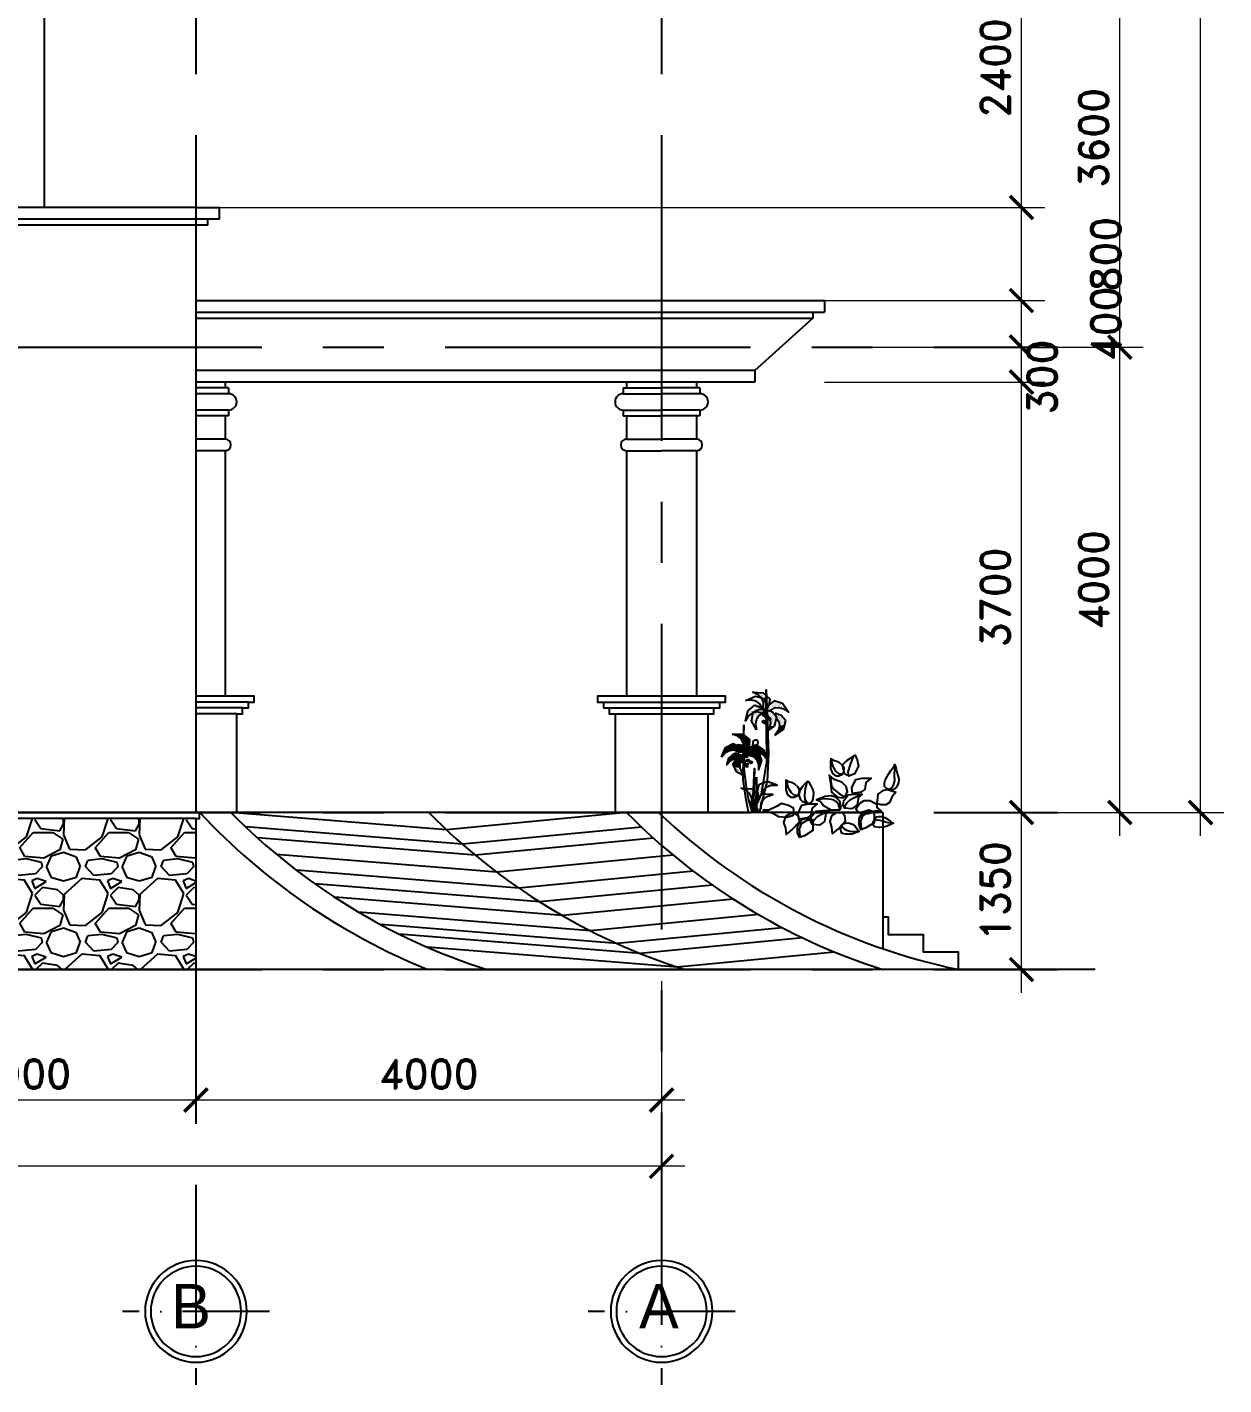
# Model space of a CAD drawing. Header units: inches. Extents: x 452443 to 881249, y 975131 to 1198310.
# Drawn here: x 589427 to 599708, y 993508 to 1005179 of the extents above; entities that cross this region are included whole.
import ezdxf
from ezdxf.enums import TextEntityAlignment as Align

# ---------------------------------------------------------------- set-up
doc = ezdxf.new("R2010")
doc.units = ezdxf.units.IN
doc.header["$LTSCALE"] = 3.5
doc.header["$MEASUREMENT"] = 0
doc.linetypes.add('ACAD_ISO10W100', pattern=[18, 12, -3, 0, -3])
doc.linetypes.add('CENTER', pattern=[2, 1.25, -0.25, 0.25, -0.25])
for name, color, linetype in [('cot', 1, 'Continuous'), ('DOOR-84', 84, 'Continuous'), ('hatch', 4, 'Continuous'), ('hatch vl', 4, 'Continuous'), ('Netthay_126', 126, 'Continuous'), ('NOI THAT', 42, 'Continuous'), ('text', 3, 'Continuous'), ('thuocdo', 3, 'Continuous'), ('TREE1', 84, 'Continuous'), ('Truc', 252, 'Continuous'), ('VISIONABLE-LINE126', 126, 'Continuous')]:
    doc.layers.add(name, color=color, linetype=linetype)
doc.styles.add('romand', font='romand.shx')
doc.styles.add('STYLE5', font='VAVON_.TTF')
doc.dimstyles.new('TL100', dxfattribs={"dimscale": 100, "dimtxt": 2.5, "dimasz": 2, "dimexe": 2, "dimexo": 1, "dimgap": 1, "dimtad": 1, "dimdec": 0, "dimzin": 0, "dimdsep": 46, "dimtxsty": 'romand', "dimblk": 'ARCHTICK', "dimcen": 2, "dimdle": 2, "dimclrd": 256, "dimclre": 256, "dimclrt": 7, "dimadec": 0, "dimazin": 0, "dimtfac": 0.004, "dimtdec": 0, "dimtmove": 2, "dimatfit": 3, "dimfxl": 1, "dimtolj": 1, "dimtzin": 0, "dimlwd": 20, "dimlwe": 20, "dimarcsym": 1})

# ---------------------------------------------------------------- blocks, each defined once
blk = doc.blocks.new('truc tron')
at = {"layer": 'DOOR-84', "linetype": 'ACAD_ISO10W100', "ltscale": 20}
for p, q in [((0, -710), (0, 710)), ((710, 0), (-710, 0))]:
    blk.add_line(p, q, dxfattribs=at)
at = {"layer": 'DOOR-84', "linetype": 'Continuous'}
blk.add_circle((0, 0), 492, dxfattribs=at)
at = {"layer": 'NOI THAT', "linetype": 'Continuous'}
blk.add_circle((0, 0), 437, dxfattribs=at)
blk = doc.blocks.new('hoa3')
for points in [[(40.3, 328.1), (45.7, 339), (47.9, 359.6), (38.1, 375.9), (21.9, 390), (5.6, 397.6), (-12.9, 404.1), (-29.2, 412.8), (-30.3, 395.4), (-30.3, 358.5), (-19.4, 329.2), (1.2, 316.2), (17.5, 316.2), (39.2, 324.9), (18.6, 327), (0.1, 342.2), (-15.1, 368.3), (-22.7, 395.4), (-27, 411.7)], [(67.4, 316.9), (49.2, 327.8), (38.3, 378.8), (63.8, 404.3), (111.1, 433.4), (122.1, 407.9), (129.4, 371.5), (107.5, 327.8), (74.7, 313.2), (71.1, 338.7), (85.6, 386), (103.8, 429.8)], [(-38.3, 320.5), (-30.3, 299.9), (-24.8, 258.7), (-7.5, 235.9), (20.8, 212), (49, 195.8)], [(303, 237), (290, 243.5), (279.1, 255.4), (279.1, 275), (282.4, 291.2), (301.9, 324.9), (314.9, 346.6), (333.4, 368.3), (337.7, 381.3), (345.3, 354.2), (354, 322.7), (361.6, 298.8), (358.4, 272.8), (345.3, 248.9), (331.2, 238.1), (303, 235.9), (317.1, 244.6), (331.2, 262), (337.7, 288), (336.6, 321.6), (337.7, 354.2), (337.7, 381.3)], [(-215.9, 205.5), (-210.4, 216.4), (-208.3, 237), (-218, 253.3), (-234.3, 267.4), (-250.6, 275), (-269.1, 281.5), (-285.3, 290.2), (-286.4, 272.8), (-286.4, 235.9), (-275.6, 206.6), (-255, 193.6), (-238.7, 193.6), (-217, 202.3), (-237.6, 204.4), (-256, 219.6), (-271.2, 245.7), (-278.8, 272.8), (-283.2, 289.1)], [(-160.5, 157.8), (-143.1, 163.2), (-131.2, 176.2), (-126.9, 195.8), (-125.8, 219.6), (-131.2, 239.2), (-138.8, 254.4), (-152.9, 279.3), (-159.4, 284.7), (-175.7, 271.7), (-192, 252.2), (-206.1, 231.6), (-211.5, 204.4), (-203.9, 182.8), (-192, 170.8), (-162.7, 157.8), (-175.7, 177.3), (-176.8, 203.4), (-173.5, 243.5), (-161.6, 285.8)], [(23.7, 120.2), (21.9, 135), (16.4, 151.3), (4.5, 166.5), (-16.1, 177.3), (-24.8, 179.5), (-56.3, 183.8), (-84.5, 181.7), (-111.1, 178.5)], [(52.8, 131.1), (56.6, 150.2), (65.3, 162.1), (83.7, 179.5), (107.6, 192.5), (133.7, 203.4), (151.2, 211.2)], [(-132.8, 36.7), (-129, 55.8), (-120.3, 67.7), (-101.9, 85.1), (-78, 98.1), (-52, 109), (-34.4, 116.8)], [(215.1, 111.1), (189.6, 118.4), (153.1, 107.5), (131.3, 71.1), (131.3, 34.6), (142.2, 9.1), (175, 20.1), (222.3, 49.2), (222.3, 74.7), (222.3, 107.5), (189.6, 107.5), (153.1, 85.6), (142.2, 56.5), (145.8, 16.4)], [(218.3, 62.3), (224.8, 72.1), (233.5, 80.8), (245.5, 81.8), (260.7, 82.9), (281.3, 77.5), (299.7, 65.6), (316, 52.6), (331.2, 45), (307.3, 33), (282.4, 23.3), (249.8, 20), (222.7, 24.3), (214, 34.1), (214, 54.7), (222.7, 61.2), (240, 63.4), (253.1, 62.3), (267.2, 58), (291.1, 50.4), (312.8, 47.1), (331.2, 45)], [(-136.6, 65.6), (-162.1, 72.8), (-198.6, 61.9), (-220.4, 25.5), (-220.4, -10.9), (-209.5, -36.4), (-176.7, -25.5), (-129.4, 3.6), (-129.4, 29.1), (-129.4, 61.9), (-162.1, 61.9), (-198.6, 40.1), (-209.5, 10.9), (-205.9, -29.1)], [(39.2, 35.2), (47.9, 41.7), (62, 47.1), (78.3, 45), (95.7, 39.5), (111.9, 26.5), (118.5, 15.7), (127.1, 2.6), (134.7, -2.8), (118.5, -8.2), (91.3, -18), (57.7, -19.1), (37, -14.7), (31.6, -4.9), (29.4, 9.2), (30.5, 22.2), (34.9, 35.2), (37, 24.3), (46.8, 14.6), (60.9, 4.8), (82.6, -0.6), (107.6, -3.9), (132.6, -3.9)]]:
    blk.add_lwpolyline(points)
for points in [[(56.5, 200.3), (67.4, 225.8), (60.1, 254.9), (34.6, 280.4), (-9.1, 295), (-38.3, 320.5), (-31, 273.1), (-23.7, 222.2), (9.1, 193), (41.9, 189.4)], [(96.6, 214.9), (92.9, 247.7), (114.8, 295), (151.2, 302.3), (202.2, 302.3), (173.1, 276.8), (165.8, 236.7), (143.9, 222.2)], [(238.7, 171.2), (242.3, 211.2), (275.1, 233.1), (297, 236.7), (344.3, 222.2), (322.5, 196.7), (307.9, 163.9), (286, 149.3), (260.5, 149.3), (235, 156.6)], [(-237.5, 105.3), (-241.2, 130.8), (-270.3, 145.4), (-310.4, 156.3), (-335.9, 141.7), (-383.3, 119.9), (-416.1, 119.9), (-361.4, 101.7), (-328.6, 83.5), (-281.2, 79.8), (-241.2, 90.7)], [(-211.7, 68.4), (-215.4, 101.2), (-193.5, 148.5), (-157.1, 155.8), (-106.1, 155.8), (-135.2, 130.3), (-142.5, 90.3), (-164.4, 75.7)], [(31, 134.8), (23.7, 171.2), (-1.8, 193), (-27.3, 200.3), (-60.1, 196.7), (-111.1, 178.5), (-89.3, 171.2), (-71.1, 145.7), (-27.3, 120.2), (23.7, 120.2)], [(41.9, 145.7), (45.5, 174.8), (71.1, 207.6), (111.1, 211.2), (151.2, 211.2), (129.4, 193), (122.1, 149.3), (92.9, 127.5), (52.8, 131.1)], [(136.6, 156.6), (162.1, 174.8), (194.9, 174.8), (235, 153), (235, 134.8), (260.5, 112.9), (227.7, 112.9), (187.7, 98.3), (129.4, 105.6), (114.8, 123.8)], [(-226.6, 96.6), (-259.4, 100.2), (-288.5, 82), (-299.5, 49.2), (-288.5, 16.4), (-284.9, -20), (-277.6, -16.4), (-252.1, 5.5), (-208.4, 52.8), (-212, 82)], [(-143.7, 51.3), (-140.1, 80.4), (-114.6, 113.2), (-74.5, 116.8), (-34.4, 116.8), (-56.3, 98.6), (-63.6, 54.9), (-92.7, 33.1), (-132.8, 36.7)], [(38.3, 102), (5.5, 105.6), (-23.7, 87.4), (-34.6, 54.6), (-23.7, 21.9), (-20, -14.6), (-12.8, -10.9), (12.8, 10.9), (56.5, 58.3), (52.8, 87.4)]]:
    blk.add_lwpolyline(points, close=True)
blk = doc.blocks.new('ELE_TR10')
for p, q in [((2820, 4060), (2757, 10459)), ((2757, 10459), (2980, 4856)), ((1460, 7697), (1605, 8464)), ((1605, 8464), (2174, 8717)), ((2174, 8717), (2749, 8664)), ((2745, 8669), (2500, 8344)), ((3307, 8447), (2766, 8650)), ((2772, 8652), (2851, 8253)), ((3710, 7973), (3307, 8447)), ((781, 7339), (717, 4410)), ((813, 3487), (781, 7339)), ((1910, 6893), (1460, 7697)), ((1902, 7797), (1832, 7408)), ((1832, 7408), (1910, 6893)), ((2135, 8158), (1902, 7797)), ((2500, 8344), (2135, 8158)), ((2754, 6690), (3508, 7218)), ((2851, 8253), (3099, 7927)), ((3152, 7500), (3047, 7120)), ((3099, 7927), (3152, 7500)), ((3508, 7218), (3710, 7973)), ((4090, 8168), (3549, 8370)), ((3555, 8372), (3634, 7974)), ((3634, 7974), (3882, 7648)), ((3935, 7221), (3830, 6840)), ((3882, 7648), (3935, 7221)), ((4374, 7242), (3920, 7166)), ((4493, 7693), (4090, 8168)), ((4291, 6939), (4493, 7693)), ((-228, 6518), (693, 6532)), ((262, 6342), (-228, 6518)), ((102, 6523), (30, 6425)), ((202, 6524), (98, 6400)), ((311, 6526), (168, 6375)), ((433, 6528), (240, 6350)), ((570, 6095), (262, 6342)), ((571, 6530), (300, 6311)), ((710, 6517), (355, 6267)), ((789, 6454), (411, 6223)), ((869, 6388), (467, 6177)), ((953, 6320), (526, 6130)), ((777, 5718), (570, 6095)), ((1041, 6248), (579, 6079)), ((1134, 6173), (612, 6019)), ((1235, 6091), (645, 5958)), ((1295, 5994), (678, 5898)), ((693, 6532), (1299, 6039)), ((1299, 6039), (1251, 5418)), ((1749, 7181), (1869, 7165)), ((3047, 7120), (2754, 6690)), ((3023, 6879), (2908, 6917)), ((3105, 6936), (2949, 6976)), ((3195, 6999), (2991, 7037)), ((3295, 7069), (3034, 7100)), ((3408, 7148), (3060, 7167)), ((3537, 6410), (4291, 6939)), ((3830, 6840), (3537, 6410)), ((3888, 6657), (3732, 6697)), ((3978, 6720), (3774, 6758)), ((4078, 6789), (3817, 6821)), ((4191, 6869), (3843, 6887)), ((4296, 6960), (3862, 6955)), ((4323, 7058), (3881, 7024)), ((4346, 7138), (3900, 7094)), ((-1179, 4489), (-827, 5339)), ((-823, 4868), (-1179, 4489)), ((-1053, 4793), (-992, 4689)), ((-1015, 4886), (-942, 4742)), ((-973, 4987), (-892, 4796)), ((-926, 5099), (-839, 4851)), ((-873, 5227), (-780, 4891)), ((-827, 5339), (-134, 5701)), ((-474, 5054), (-823, 4868)), ((-807, 5350), (-718, 4924)), ((-717, 5397), (-655, 4958)), ((-625, 5445), (-591, 4992)), ((-529, 5494), (-525, 5027)), ((-46, 5094), (-474, 5054)), ((-429, 5547), (-456, 5055)), ((-322, 5603), (-388, 5062)), ((-208, 5662), (-320, 5068)), ((-95, 5680), (-251, 5075)), ((0, 5630), (-180, 5082)), ((-155, 4791), (-129, 4247)), ((-134, 5701), (416, 5410)), ((91, 5582), (-107, 5089)), ((-69, 5347), (320, 5593)), ((186, 5399), (-69, 5347)), ((-52, 4869), (-63, 4265)), ((326, 4923), (-46, 5094)), ((180, 5535), (-35, 5089)), ((57, 4905), (5, 4283)), ((266, 5489), (25, 5062)), ((70, 5435), (65, 5375)), ((158, 4872), (73, 4301)), ((351, 5445), (83, 5035)), ((112, 5462), (100, 5382)), ((159, 5491), (137, 5389)), ((429, 5391), (141, 5008)), ((256, 4840), (143, 4320)), ((210, 5523), (174, 5397)), ((381, 5374), (186, 5399)), ((481, 5310), (199, 4981)), ((269, 5560), (210, 5396)), ((351, 4809), (215, 4333)), ((331, 5591), (245, 5392)), ((531, 5234), (257, 4954)), ((381, 5584), (280, 5387)), ((433, 5577), (316, 5383)), ((583, 5166), (317, 4927)), ((320, 5593), (707, 5540)), ((732, 4931), (326, 4923)), ((486, 5570), (353, 5378)), ((568, 5267), (381, 5374)), ((542, 5563), (389, 5370)), ((623, 5091), (410, 4925)), ((416, 5410), (731, 4925)), ((602, 5554), (419, 5353)), ((666, 5546), (449, 5336)), ((717, 5520), (479, 5318)), ((741, 5473), (510, 5301)), ((667, 5024), (525, 4927)), ((765, 5427), (541, 5283)), ((671, 5090), (568, 5267)), ((787, 5382), (571, 5262)), ((810, 5339), (588, 5234)), ((831, 5296), (604, 5206)), ((848, 5251), (620, 5178)), ((846, 5203), (636, 5150)), ((844, 5158), (652, 5123)), ((846, 5115), (668, 5094)), ((839, 4976), (671, 5090)), ((841, 5073), (706, 5066)), ((707, 5540), (848, 5263)), ((1287, 5887), (713, 5835)), ((1279, 5785), (748, 5771)), ((839, 5033), (753, 5034)), ((767, 5308), (777, 5718)), ((936, 4938), (767, 5308)), ((1092, 5168), (768, 5318)), ((1134, 5243), (769, 5384)), ((1184, 5319), (771, 5448)), ((1238, 5399), (772, 5512)), ((1256, 5492), (774, 5575)), ((1264, 5588), (775, 5640)), ((1271, 5685), (777, 5705)), ((1040, 5102), (802, 5231)), ((848, 5263), (837, 4974)), ((995, 5035), (850, 5127)), ((1251, 5418), (930, 4937)), ((1499, 5079), (943, 4920)), ((946, 4925), (1247, 4652)), ((970, 4881), (1374, 4837)), ((1327, 5330), (971, 4875)), ((1043, 4968), (1176, 4858)), ((1093, 5031), (1290, 4846)), ((1139, 5101), (1384, 4840)), ((1197, 5164), (1446, 4862)), ((1212, 5004), (1257, 4649)), ((1275, 4751), (1225, 4849)), ((1253, 5236), (1506, 4884)), ((1296, 5021), (1320, 4631)), ((1313, 5312), (1566, 4905)), ((1901, 5571), (1327, 5330)), ((1374, 4837), (1760, 4975)), ((1384, 5046), (1381, 4612)), ((1395, 5359), (1626, 4927)), ((1477, 5072), (1442, 4595)), ((1484, 5396), (1687, 4949)), ((2105, 4936), (1499, 5079)), ((1571, 5062), (1504, 4577)), ((1664, 5040), (1565, 4559)), ((1574, 5434), (1748, 4971)), ((1759, 5017), (1628, 4540)), ((1666, 5472), (1820, 4964)), ((1857, 4994), (1683, 4492)), ((1957, 4971), (1733, 4439)), ((1760, 4975), (2183, 4897)), ((1761, 5512), (1892, 4950)), ((2061, 4946), (1782, 4388)), ((2135, 4859), (1829, 4338)), ((1860, 5554), (1962, 4938)), ((2559, 5150), (1901, 5571)), ((1971, 5527), (2030, 4925)), ((2080, 5457), (2098, 4912)), ((2390, 4209), (2105, 4936)), ((2181, 5392), (2165, 4900)), ((2183, 4897), (2514, 4682)), ((2295, 5321), (2231, 4866)), ((2386, 5263), (2294, 4825)), ((2455, 5217), (2355, 4785)), ((2540, 5162), (2414, 4747)), ((2596, 5034), (2473, 4708)), ((2637, 4902), (2529, 4663)), ((2836, 4272), (2559, 5150)), ((2980, 4856), (2852, 2373)), ((-739, 3870), (-661, 3778)), ((-717, 3968), (-621, 3838)), ((-693, 4075), (-581, 3900)), ((-666, 4193), (-538, 3963)), ((-635, 4328), (-487, 4013)), ((-590, 4460), (-431, 4056)), ((-510, 4522), (-375, 4099)), ((-444, 4573), (-317, 4144)), ((-358, 4639), (-258, 4189)), ((-251, 4718), (-195, 4229)), ((-161, 3914), (178, 4436)), ((135, 3192), (-161, 3914)), ((-137, 3952), (451, 3742)), ((-130, 3838), (452, 3672)), ((-81, 3718), (452, 3603)), ((-78, 4042), (451, 3812)), ((-22, 4128), (451, 3885)), ((32, 4212), (457, 3958)), ((86, 4294), (490, 4014)), ((138, 4375), (522, 4070)), ((178, 4436), (690, 4706)), ((199, 4447), (554, 4125)), ((444, 4778), (278, 4316)), ((284, 4492), (585, 4181)), ((536, 4748), (340, 4299)), ((365, 4534), (618, 4236)), ((621, 4708), (402, 4283)), ((437, 4580), (650, 4293)), ((655, 4302), (451, 3947)), ((451, 3947), (452, 3517)), ((687, 4637), (463, 4266)), ((515, 4613), (661, 4386)), ((748, 4570), (525, 4249)), ((586, 4651), (669, 4500)), ((811, 4512), (588, 4232)), ((684, 4707), (655, 4302)), ((736, 4755), (717, 2500)), ((1247, 4652), (1640, 4537)), ((1640, 4537), (1937, 4225)), ((2182, 4739), (1877, 4288)), ((2226, 4627), (1924, 4238)), ((1937, 4225), (2078, 3856)), ((2276, 4503), (1957, 4172)), ((2316, 4402), (1984, 4102)), ((2345, 4324), (2010, 4034)), ((2382, 4230), (2035, 3967)), ((2351, 4094), (2060, 3902)), ((2078, 3856), (2097, 3336)), ((2307, 3963), (2079, 3832)), ((2269, 3847), (2082, 3756)), ((2234, 3743), (2084, 3682)), ((2202, 3648), (2087, 3610)), ((2097, 3336), (2390, 4209)), ((2342, 1258), (2820, 4060)), ((2514, 4682), (2836, 4272)), ((2674, 4786), (2576, 4603)), ((2707, 4682), (2622, 4545)), ((2737, 4586), (2666, 4488)), ((950, 2763), (135, 3192)), ((452, 3517), (604, 3153)), ((604, 3153), (950, 2763)), ((717, 2500), (940, 908)), ((1004, 2054), (813, 3487)), ((1878, -329), (1910, 2727)), ((1910, 2727), (1910, -393)), ((1195, 813), (1004, 2054)), ((1641, -334), (2342, 1258)), ((2852, 2373), (2151, -429)), ((940, 908), (1163, -302)), ((1546, -397), (1195, 813))]:
    blk.add_line(p, q)
for points in [[(2684, 8512), (2381, 8783), (2225, 9162), (1884, 9424), (1503, 9526), (983, 9491), (1821, 9873), (2574, 9665), (2779, 9078), (2679, 8508)], [(2636, 8551), (2494, 8932), (2533, 9340), (2353, 9731), (2063, 9999), (1587, 10210), (2506, 10158), (3076, 9623), (2984, 9007), (2630, 8550)], [(2738, 8447), (2339, 8370), (1943, 8477), (1528, 8365), (1215, 8124), (928, 7690), (1133, 8587), (1755, 9060), (2347, 8866), (2738, 8440)], [(2756, 8537), (3157, 8605), (3490, 8843), (3919, 8883), (4296, 8766), (4717, 8460), (4211, 9229), (3464, 9455), (2977, 9066), (2758, 8531)], [(1567, -251), (1645, 1644), (1722, 3499), (1606, -289)], [(1603, 86), (1461, 466), (1500, 874), (1320, 1265), (1030, 1533), (554, 1744), (1474, 1692), (2043, 1158), (1951, 542), (1597, 85)], [(2133, -344), (2315, 20), (2319, 429), (2539, 799), (2855, 1036), (3350, 1195), (2431, 1240), (1808, 768), (1836, 146), (2140, -346)], [(2113, 905), (2390, 1202), (2511, 1594), (2827, 1886), (3197, 2022), (3717, 2034), (2849, 2339), (2118, 2063), (1967, 1459), (2118, 901)], [(1163, -302), (1177, -393)]]:
    blk.add_lwpolyline(points)
at = {"const_width": 10}
for points in [[(1916, 10191), (1838, 10099)], [(2016, 10185), (1904, 10069)], [(2125, 10179), (1972, 10039)], [(2247, 10172), (2042, 10008)], [(2385, 10165), (2099, 9966)], [(2523, 10142), (2151, 9918)], [(2597, 10073), (2203, 9870)], [(2659, 10017), (2256, 9820)], [(2737, 9943), (2311, 9769)], [(2834, 9851), (2361, 9714)], [(2921, 9768), (2389, 9652)], [(3016, 9680), (2418, 9590)], [(3069, 9579), (2447, 9526)], [(1106, 8469), (1254, 8154)], [(1151, 8601), (1310, 8196)], [(1231, 8662), (1366, 8240)], [(1297, 8714), (1424, 8284)], [(1383, 8779), (1483, 8330)], [(1490, 8859), (1546, 8369)], [(1586, 8931), (1612, 8387)], [(1589, 8383), (1987, 7927)], [(1645, 8482), (2024, 7986)], [(1689, 9010), (1678, 8405)], [(1743, 8526), (2062, 8045)], [(1797, 9046), (1745, 8423)], [(1899, 9012), (1814, 8442)], [(1838, 8568), (2102, 8107)], [(1997, 8980), (1884, 8461)], [(1929, 8608), (2146, 8164)], [(2092, 8949), (1956, 8474)], [(2018, 8648), (2205, 8194)], [(2185, 8919), (2019, 8456)], [(2276, 8889), (2081, 8440)], [(2106, 8687), (2262, 8223)], [(2195, 8692), (2318, 8229)], [(2427, 8778), (2204, 8407)], [(2319, 8672), (2209, 8622)], [(2489, 8711), (2266, 8390)], [(2292, 8706), (2376, 8281)], [(2552, 8653), (2329, 8373)], [(2383, 8698), (2433, 8310)], [(2469, 8697), (2491, 8340)], [(3053, 9473), (2477, 9462)], [(2951, 9003), (2495, 9148)], [(2808, 8769), (2495, 8942)], [(2855, 8841), (2501, 9007)], [(3038, 9371), (2507, 9396)], [(2911, 8913), (2507, 9071)], [(2995, 9081), (2519, 9198)], [(3009, 9176), (2526, 9262)], [(3023, 9272), (2532, 9327)], [(3032, 8557), (2857, 8245)], [(2859, 8795), (3165, 8611)], [(2867, 8909), (2885, 9029)], [(2897, 8872), (3218, 8649)], [(3110, 8521), (2897, 8193)], [(2932, 8956), (3271, 8686)], [(3196, 8489), (2936, 8142)], [(2968, 9045), (3323, 8723)], [(3286, 8455), (2975, 8091)], [(3355, 8391), (3013, 8041)], [(3035, 9112), (3375, 8760)], [(3110, 9172), (3427, 8797)], [(3186, 9233), (3480, 8835)], [(3264, 9296), (3552, 8848)], [(3345, 9360), (3624, 8855)], [(3429, 9427), (3695, 8862)], [(3543, 9431), (3764, 8868)], [(3666, 9394), (3832, 8875)], [(3782, 9359), (3901, 8881)], [(3910, 9322), (3973, 8866)], [(4014, 9291), (4045, 8844)], [(4093, 9265), (4114, 8822)], [(4190, 9236), (4182, 8801)], [(4278, 9128), (4249, 8781)], [(4354, 9012), (4315, 8752)], [(4421, 8910), (4377, 8707)], [(4481, 8819), (4436, 8664)], [(4536, 8735), (4495, 8621)], [(1001, 8011), (1080, 7918)], [(1024, 8108), (1119, 7979)], [(1048, 8215), (1160, 8040)], [(1075, 8334), (1202, 8104)], [(1464, 7719), (1853, 7525)], [(1483, 7818), (1866, 7595)], [(1497, 7900), (1879, 7667)], [(1517, 8006), (1892, 7741)], [(1519, 7590), (1841, 7456)], [(1543, 8138), (1912, 7812)], [(1565, 8256), (1949, 7870)], [(1587, 7470), (1835, 7385)], [(1646, 7364), (1847, 7309)], [(1700, 7268), (1858, 7236)], [(3417, 8318), (3052, 7989)], [(3513, 7240), (3079, 7235)], [(3481, 8243), (3092, 7937)], [(3540, 7338), (3098, 7303)], [(3545, 8167), (3107, 7866)], [(3612, 8088), (3116, 7794)], [(3563, 7418), (3117, 7373)], [(3681, 8007), (3125, 7724)], [(3689, 7893), (3133, 7655)], [(3591, 7522), (3137, 7446)], [(3655, 7768), (3142, 7587)], [(3624, 7652), (3150, 7519)], [(3815, 8278), (3640, 7966)], [(3893, 8241), (3680, 7914)], [(3979, 8209), (3719, 7862)], [(4069, 8176), (3758, 7812)], [(4138, 8111), (3796, 7761)], [(4200, 8038), (3835, 7710)], [(4264, 7964), (3875, 7658)], [(4328, 7887), (3890, 7587)], [(4395, 7809), (3899, 7514)], [(4464, 7727), (3908, 7444)], [(4472, 7613), (3916, 7375)], [(4438, 7488), (3925, 7307)], [(4407, 7372), (3933, 7239)], [(-35, 3607), (452, 3535)], [(8, 3502), (474, 3464)], [(49, 3402), (503, 3395)], [(88, 3306), (531, 3328)], [(127, 3213), (558, 3262)], [(243, 3135), (586, 3198)], [(365, 3071), (620, 3135)], [(473, 3014), (671, 3078)], [(570, 2963), (720, 3022)], [(658, 2917), (768, 2968)], [(883, 1725), (805, 1633)], [(983, 1720), (871, 1604)], [(1093, 1714), (939, 1574)], [(1214, 1707), (1009, 1543)], [(1352, 1699), (1066, 1500)], [(1490, 1677), (1118, 1452)], [(1564, 1607), (1170, 1404)], [(1626, 1552), (1223, 1355)], [(1704, 1478), (1278, 1304)], [(1801, 1385), (1328, 1249)], [(1889, 1303), (1357, 1186)], [(1983, 1214), (1385, 1124)], [(1973, 1437), (2450, 1397)], [(1985, 1531), (2469, 1457)], [(1998, 1344), (2431, 1336)], [(2008, 1624), (2488, 1519)], [(2022, 1256), (2412, 1274)], [(2032, 1719), (2507, 1582)], [(2038, 1172), (2393, 1212)], [(2056, 1816), (2556, 1635)], [(2081, 1916), (2609, 1685)], [(2107, 2020), (2661, 1733)], [(2195, 2093), (2712, 1780)], [(2316, 2138), (2763, 1827)], [(2413, 1226), (2759, 964)], [(2429, 2181), (2813, 1873)], [(2552, 1234), (2816, 1006)], [(2553, 2229), (2880, 1905)], [(2654, 2267), (2950, 1931)], [(2690, 1227), (2877, 1043)], [(2733, 2295), (3018, 1956)], [(2812, 1221), (2950, 1066)], [(2828, 2331), (3085, 1981)], [(2921, 1216), (3020, 1089)], [(2963, 2298), (3151, 2005)], [(3021, 1211), (3089, 1111)], [(3094, 2253), (3221, 2023)], [(3209, 2212), (3297, 2024)], [(2037, 1113), (1414, 1061)], [(2021, 1007), (1444, 996)], [(1918, 537), (1462, 682)], [(1775, 304), (1462, 477)], [(1822, 375), (1468, 542)], [(2005, 905), (1474, 930)], [(1878, 447), (1474, 606)], [(1962, 615), (1487, 733)], [(1976, 710), (1493, 797)], [(1991, 807), (1499, 862)], [(1810, 723), (2424, 606)], [(1815, 616), (2387, 545)], [(1819, 513), (2350, 482)], [(1824, 413), (2319, 417)], [(1828, 316), (2318, 351)], [(1832, 220), (2317, 287)], [(1834, 443), (1852, 563)], [(1848, 127), (2317, 223)], [(1874, 818), (2459, 666)], [(1898, 44), (2316, 160)], [(1946, -33), (2316, 95)], [(1977, 896), (2494, 725)], [(1986, -109), (2315, 30)], [(2073, 969), (2529, 784)], [(2179, 1051), (2584, 833)], [(2265, 1116), (2644, 878)], [(2332, 1165), (2702, 922)]]:
    blk.add_lwpolyline(points, dxfattribs=at)
for centre, radius in [((2535, 7627), 107), ((2601, 8168), 107), ((2685, 7509), 73), ((2720, 7675), 75.4), ((2735, 7659), 54.8), ((2796, 8000), 107), ((3047, 7850), 107), ((670, 4135), 107), ((820, 4017), 73), ((856, 4183), 75.4), ((910, 3807), 107), ((999, 4574), 107), ((1060, 3688), 73), ((1095, 3855), 75.4), ((1110, 3839), 54.8), ((1171, 4179), 107), ((1422, 4029), 107)]:
    blk.add_circle(centre, radius)
for centre, radius, start, end in [((1857, 5693), 313, 81.58019, 127.05024), ((1877, 5835), 170, 18.37953, 81.58019), ((896, 6033), 1227, 262.39726, 281.93424), ((752, 5860), 1029, 269.73434, 286.54367), ((863, 5486), 639, 286.54367, 307.91915), ((992, 5577), 760, 281.93424, 306.8292), ((477, 5981), 1266, 307.91915, 317.46507), ((222, 6216), 1614, 317.46507, 325.91943), ((150, 6701), 2165, 306.8292, 312.2492), ((1242, 5526), 382, 325.91943, 22.56733), ((1806, 5760), 229, 127.05024, 202.56733), ((158, 6692), 2153, 312.2492, 317.68404), ((567, 6320), 1600, 317.68404, 335.90623), ((1749, 5792), 306, 335.90623, 18.37953)]:
    blk.add_arc(centre, radius, start, end)
blk = doc.blocks.new('_ArchTick')
at = {"color": 0, "linetype": 'ByBlock', "const_width": 0.15}
blk.add_lwpolyline([(-0.5, -0.5), (0.5, 0.5)], dxfattribs=at)
blk = doc.blocks.new('*D2856')
at = {"layer": 'DEFPOINTS', "color": 0}
for p in [(590877, 997078), (594877, 997078), (590877, 995956)]:
    blk.add_point(p, dxfattribs=at)
at = {"layer": 'thuocdo', "lineweight": 20}
for p, q in [((590877, 996978), (590877, 995756)), ((594877, 996978), (594877, 995756)), ((595077, 995956), (590677, 995956))]:
    blk.add_line(p, q, dxfattribs=at)
at = {"layer": 'thuocdo', "lineweight": 20, "xscale": 200, "yscale": 200, "zscale": 200, "rotation": 180}
blk.add_blockref('_ArchTick', (590877, 995956), dxfattribs=at)
at = {"layer": 'thuocdo', "lineweight": 20, "xscale": 200, "yscale": 200, "zscale": 200}
blk.add_blockref('_ArchTick', (594877, 995956), dxfattribs=at)
at = {"layer": 'thuocdo', "color": 7, "insert": (592877, 996181), "char_height": 250, "attachment_point": 5, "style": 'romand'}
blk.add_mtext('\\A1;4000', dxfattribs=at)
blk = doc.blocks.new('*D2857')
at = {"layer": 'DEFPOINTS', "color": 0}
for p in [(587877, 997078), (590877, 997078), (587877, 995956)]:
    blk.add_point(p, dxfattribs=at)
at = {"layer": 'thuocdo', "lineweight": 20}
for p, q in [((587877, 996978), (587877, 995756)), ((590877, 996978), (590877, 995756)), ((591077, 995956), (587677, 995956))]:
    blk.add_line(p, q, dxfattribs=at)
at = {"layer": 'thuocdo', "lineweight": 20, "xscale": 200, "yscale": 200, "zscale": 200, "rotation": 180}
blk.add_blockref('_ArchTick', (587877, 995956), dxfattribs=at)
at = {"layer": 'thuocdo', "lineweight": 20, "xscale": 200, "yscale": 200, "zscale": 200}
blk.add_blockref('_ArchTick', (590877, 995956), dxfattribs=at)
at = {"layer": 'thuocdo', "color": 7, "insert": (589377, 996181), "char_height": 250, "attachment_point": 5, "style": 'romand'}
blk.add_mtext('\\A1;3000', dxfattribs=at)
blk = doc.blocks.new('*D2863')
at = {"layer": 'DEFPOINTS', "color": 0}
for p in [(573377, 996416), (594877, 996416), (573377, 995387)]:
    blk.add_point(p, dxfattribs=at)
at = {"layer": 'thuocdo', "lineweight": 20}
for p, q in [((573377, 996316), (573377, 995187)), ((594877, 996316), (594877, 995187)), ((595077, 995387), (573177, 995387))]:
    blk.add_line(p, q, dxfattribs=at)
at = {"layer": 'thuocdo', "lineweight": 20, "xscale": 200, "yscale": 200, "zscale": 200, "rotation": 180}
blk.add_blockref('_ArchTick', (573377, 995387), dxfattribs=at)
at = {"layer": 'thuocdo', "lineweight": 20, "xscale": 200, "yscale": 200, "zscale": 200}
blk.add_blockref('_ArchTick', (594877, 995387), dxfattribs=at)
at = {"layer": 'thuocdo', "color": 7, "insert": (584127, 995612), "char_height": 250, "attachment_point": 5, "style": 'romand'}
blk.add_mtext('\\A1;21500', dxfattribs=at)
blk = doc.blocks.new('*D2864')
at = {"layer": 'DEFPOINTS', "color": 0}
for p in [(597179, 998428), (597969, 998428), (597727, 997078)]:
    blk.add_point(p, dxfattribs=at)
at = {"layer": 'thuocdo', "linetype": 'Continuous', "lineweight": 20}
for p, q in [((597969, 996878), (597969, 998628)), ((597279, 998428), (598169, 998428)), ((597827, 997078), (598169, 997078))]:
    blk.add_line(p, q, dxfattribs=at)
at = {"layer": 'thuocdo', "lineweight": 20, "xscale": 200, "yscale": 200, "zscale": 200}
for p, rotation in [((597969, 998428), 90), ((597969, 997078), 270)]:
    blk.add_blockref('_ArchTick', p, dxfattribs=dict(at, rotation=rotation))
at = {"layer": 'thuocdo', "color": 7, "insert": (597744, 997753), "char_height": 250, "attachment_point": 5, "rotation": 90, "style": 'romand'}
blk.add_mtext('\\A1;1350', dxfattribs=at)
blk = doc.blocks.new('*D2865')
at = {"layer": 'DEFPOINTS', "color": 0}
for p in [(596178, 1002128), (597969, 1002128), (597179, 998428)]:
    blk.add_point(p, dxfattribs=at)
at = {"layer": 'thuocdo', "linetype": 'Continuous', "lineweight": 20}
for p, q in [((597969, 998228), (597969, 1002328)), ((596278, 1002128), (598169, 1002128)), ((597279, 998428), (598169, 998428))]:
    blk.add_line(p, q, dxfattribs=at)
at = {"layer": 'thuocdo', "lineweight": 20, "xscale": 200, "yscale": 200, "zscale": 200}
for p, rotation in [((597969, 1002128), 90), ((597969, 998428), 270)]:
    blk.add_blockref('_ArchTick', p, dxfattribs=dict(at, rotation=rotation))
at = {"layer": 'thuocdo', "color": 7, "insert": (597744, 1000278), "char_height": 250, "attachment_point": 5, "rotation": 90, "style": 'romand'}
blk.add_mtext('\\A1;3700', dxfattribs=at)
blk = doc.blocks.new('*D2866')
at = {"layer": 'DEFPOINTS', "color": 0}
for p in [(596256, 1002428), (597969, 1002428), (596178, 1002128)]:
    blk.add_point(p, dxfattribs=at)
at = {"layer": 'thuocdo', "linetype": 'Continuous', "lineweight": 20}
for p, q in [((597969, 1001928), (597969, 1002628)), ((596356, 1002428), (598169, 1002428)), ((596278, 1002128), (598169, 1002128))]:
    blk.add_line(p, q, dxfattribs=at)
at = {"layer": 'thuocdo', "lineweight": 20, "xscale": 200, "yscale": 200, "zscale": 200}
for p, rotation in [((597969, 1002428), 90), ((597969, 1002128), 270)]:
    blk.add_blockref('_ArchTick', p, dxfattribs=dict(at, rotation=rotation))
at = {"layer": 'thuocdo', "color": 7, "insert": (598147, 1002172), "char_height": 250, "attachment_point": 5, "rotation": 90, "style": 'romand'}
blk.add_mtext('\\A1;300', dxfattribs=at)
blk = doc.blocks.new('*D2867')
at = {"layer": 'DEFPOINTS', "color": 0}
for p in [(590955, 1003628), (597969, 1003628), (596156, 1002828)]:
    blk.add_point(p, dxfattribs=at)
at = {"layer": 'thuocdo', "linetype": 'Continuous', "lineweight": 20}
for p, q in [((597969, 1002628), (597969, 1003828)), ((591055, 1003628), (598169, 1003628)), ((596256, 1002828), (598169, 1002828))]:
    blk.add_line(p, q, dxfattribs=at)
at = {"layer": 'thuocdo', "lineweight": 20, "xscale": 200, "yscale": 200, "zscale": 200}
for p, rotation in [((597969, 1003628), 90), ((597969, 1002828), 270)]:
    blk.add_blockref('_ArchTick', p, dxfattribs=dict(at, rotation=rotation))
at = {"layer": 'thuocdo', "color": 7, "insert": (598694, 1003228), "char_height": 250, "attachment_point": 5, "rotation": 90, "style": 'romand'}
blk.add_mtext('\\A1;800', dxfattribs=at)
blk = doc.blocks.new('*D2872')
at = {"layer": 'DEFPOINTS', "color": 0}
for p in [(596872, 1006028), (597969, 1006028), (597269, 1003628)]:
    blk.add_point(p, dxfattribs=at)
at = {"layer": 'thuocdo', "linetype": 'Continuous', "lineweight": 20}
for p, q in [((597969, 1003428), (597969, 1006228)), ((596972, 1006028), (598169, 1006028)), ((597369, 1003628), (598169, 1003628))]:
    blk.add_line(p, q, dxfattribs=at)
at = {"layer": 'thuocdo', "lineweight": 20, "xscale": 200, "yscale": 200, "zscale": 200}
for p, rotation in [((597969, 1006028), 90), ((597969, 1003628), 270)]:
    blk.add_blockref('_ArchTick', p, dxfattribs=dict(at, rotation=rotation))
at = {"layer": 'thuocdo', "color": 7, "insert": (597744, 1004828), "char_height": 250, "attachment_point": 5, "rotation": 90, "style": 'romand'}
blk.add_mtext('\\A1;2400', dxfattribs=at)
blk = doc.blocks.new('*D2874')
at = {"layer": 'DEFPOINTS', "color": 0}
for p in [(597896, 1002428), (598814, 1002428), (597401, 998428)]:
    blk.add_point(p, dxfattribs=at)
at = {"layer": 'thuocdo', "lineweight": 20}
for p, q in [((598814, 998228), (598814, 1002628)), ((597996, 1002428), (599014, 1002428)), ((597501, 998428), (599014, 998428))]:
    blk.add_line(p, q, dxfattribs=at)
at = {"layer": 'thuocdo', "lineweight": 20, "xscale": 200, "yscale": 200, "zscale": 200}
for p, rotation in [((598814, 1002428), 90), ((598814, 998428), 270)]:
    blk.add_blockref('_ArchTick', p, dxfattribs=dict(at, rotation=rotation))
at = {"layer": 'thuocdo', "color": 7, "insert": (598589, 1000428), "char_height": 250, "attachment_point": 5, "rotation": 90, "style": 'romand'}
blk.add_mtext('\\A1;4000', dxfattribs=at)
blk = doc.blocks.new('*D2875')
at = {"layer": 'DEFPOINTS', "color": 0}
for p in [(597775, 1006028), (598814, 1006028), (597896, 1002428)]:
    blk.add_point(p, dxfattribs=at)
at = {"layer": 'thuocdo', "lineweight": 20}
for p, q in [((598814, 1002228), (598814, 1006228)), ((597875, 1006028), (599014, 1006028)), ((597996, 1002428), (599014, 1002428))]:
    blk.add_line(p, q, dxfattribs=at)
at = {"layer": 'thuocdo', "lineweight": 20, "xscale": 200, "yscale": 200, "zscale": 200}
for p, rotation in [((598814, 1006028), 90), ((598814, 1002428), 270)]:
    blk.add_blockref('_ArchTick', p, dxfattribs=dict(at, rotation=rotation))
at = {"layer": 'thuocdo', "color": 7, "insert": (598589, 1004228), "char_height": 250, "attachment_point": 5, "rotation": 90, "style": 'romand'}
blk.add_mtext('\\A1;3600', dxfattribs=at)
blk = doc.blocks.new('*D2879')
at = {"layer": 'DEFPOINTS', "color": 0}
for p in [(598280, 1016128), (599508, 1016128), (598414, 998428)]:
    blk.add_point(p, dxfattribs=at)
at = {"layer": 'thuocdo', "lineweight": 20}
for p, q in [((599508, 998228), (599508, 1016328)), ((598380, 1016128), (599708, 1016128)), ((598514, 998428), (599708, 998428))]:
    blk.add_line(p, q, dxfattribs=at)
at = {"layer": 'thuocdo', "lineweight": 20, "xscale": 200, "yscale": 200, "zscale": 200}
for p, rotation in [((599508, 1016128), 90), ((599508, 998428), 270)]:
    blk.add_blockref('_ArchTick', p, dxfattribs=dict(at, rotation=rotation))
at = {"layer": 'thuocdo', "color": 7, "insert": (599283, 1007278), "char_height": 250, "attachment_point": 5, "rotation": 90, "style": 'romand'}
blk.add_mtext('\\A1;17700', dxfattribs=at)
blk = doc.blocks.new('*D2880')
at = {"layer": 'DEFPOINTS', "color": 0}
for p in [(596219, 1002828), (597969, 1002828), (596209, 1002428)]:
    blk.add_point(p, dxfattribs=at)
at = {"layer": 'thuocdo', "linetype": 'Continuous', "lineweight": 20}
for p, q in [((597969, 1002228), (597969, 1003028)), ((596319, 1002828), (598169, 1002828)), ((596309, 1002428), (598169, 1002428))]:
    blk.add_line(p, q, dxfattribs=at)
at = {"layer": 'thuocdo', "lineweight": 20, "xscale": 200, "yscale": 200, "zscale": 200}
for p, rotation in [((597969, 1002828), 90), ((597969, 1002428), 270)]:
    blk.add_blockref('_ArchTick', p, dxfattribs=dict(at, rotation=rotation))
at = {"layer": 'thuocdo', "color": 7, "insert": (598694, 1002628), "char_height": 250, "attachment_point": 5, "rotation": 90, "style": 'romand'}
blk.add_mtext('\\A1;400', dxfattribs=at)

msp = doc.modelspace()

# ---------------------------------------------------------------- hatches: boundary and pattern name
at = {"layer": 'hatch'}
h = msp.add_hatch(dxfattribs=at)
h.set_pattern_fill('GRAVEL', color=256, scale=650)
h.set_pattern_definition([(228.012788, (746853.69, 1044760.4), (-5200, -5850), [87.4484, -8657.4072]), (184.96974, (746795.19, 1044695.402), (7800, 650), [150.0642, -14856.351]), (132.510447, (746645.69, 1044682.4), (6500, -7150), [105.8122, -10475.4212]), (267.27369, (746392.19, 1044519.902), (650, 13000), [136.6547, -13528.8127]), (292.833654, (746385.69, 1044383.402), (-3250, 7800), [134.0007, -13266.0925]), (357.27369, (746437.69, 1044259.902), (-13000, 650), [136.6547, -13528.8127]), (37.69424, (746574.19, 1044253.402), (-8450, -6500), [180.7189, -17891.1516]), (72.255328, (746717.19, 1044363.902), (4550, 14300), [170.6172, -16891.109]), (121.429566, (746769.19, 1044526.402), (-5200, 8450), [137.1175, -13574.6475]), (175.23636, (746697.69, 1044643.4), (7150, -650), [156.5408, -7670.4957]), (222.397438, (746541.69, 1044656.402), (-7800, -7150), [202.4412, -20041.6938]), (138.814075, (747035.69, 1044513.4), (-4550, 3900), [69.0956, -6840.4991]), (171.469234, (746983.69, 1044558.902), (8450, -1300), [131.454, -13013.9824]), (225, (746853.7, 1044578.4), (-7e-14, -650), [91.9236, -827.3152]), (203.19859, (746808.19, 1044656.4), (3250, 1300), [49.5027, -4900.7498]), (291.80141, (746762.69, 1044636.9), (-650, 1950), [70.007, -3430.3502]), (30.96376, (746788.69, 1044571.9), (1950, 1300), [113.7038, -3676.415]), (161.56505, (746886.2, 1044630.4), (1300, -650), [82.2191, -1973.2613]), (16.38954, (746385.69, 1044636.9), (6500, 1950), [115.18, -11402.8493]), (70.346176, (746496.19, 1044669.4), (-2600, -7150), [96.6296, -9566.315]), (293.19859, (746886.19, 1044760.4), (-1300, 3250), [99.0048, -4851.2478]), (343.61046, (746925.19, 1044669.4), (-6500, 1950), [115.18, -11402.8493]), (339.443955, (746385.69, 1044233.9), (-3250, 1300), [111.072, -5442.5304]), (294.77514, (746489.69, 1044194.9), (-3250, 7150), [93.0657, -9213.518]), (66.80141, (746892.69, 1044110.4), (1300, 3250), [99.0048, -4851.2478]), (17.354025, (746931.69, 1044201.4), (-8450, -2600), [108.9601, -10787.0253]), (69.443955, (746574.19, 1044110.4), (-1300, -3250), [55.536, -5498.0664]), (101.30993, (746853.69, 1044110.4), (-650, 2600), [33.1435, -3281.2192]), (165.96376, (746847.19, 1044142.9), (1950, -650), [134.0008, -2546.018]), (186.009006, (746717.19, 1044175.4), (6500, 650), [124.1825, -12294.05]), (303.69007, (746788.69, 1044513.4), (-650, 1300), [93.7443, -2249.864]), (353.157227, (746840.69, 1044435.402), (11050, -1300), [163.666, -16202.9157]), (60.945396, (747003.19, 1044415.9), (-2600, -4550), [66.9214, -6625.2382]), (90, (747035.7, 1044474.4), (-650, 650), [39, -611]), (120.256437, (746704.19, 1044194.9), (2600, -4550), [90.3006, -8939.788]), (48.012788, (746658.69, 1044272.9), (5200, 5850), [174.8968, -8569.9588]), (0, (746775.7, 1044402.9), (650, 650), [169, -481]), (325.304846, (746944.69, 1044402.9), (6500, -4550), [102.774, -10174.6283]), (254.054604, (747029.19, 1044344.4), (-650, -2600), [94.6413, -4637.4301]), (207.645975, (747003.19, 1044253.402), (-12350, -6500), [154.0923, -15255.1582]), (175.426079, (746866.69, 1044181.902), (-8450, 650), [163.0194, -16138.8977])])
h.paths.add_polyline_path([(590877.4, 998377.6), (588477.4, 998377.6), (588477.4, 997077.6), (590877.4, 997077.6)])

# ---------------------------------------------------------------- linework, layer by layer
at = {"layer": 'cot', "ltscale": 600}
for points in [[(591127.4, 1001537.6), (591127.4, 999427.6)], [(594577.4, 1001537.6), (594577.4, 999427.6)], [(595177.4, 1001537.6), (595177.4, 999427.6)]]:
    msp.add_lwpolyline(points, dxfattribs=at)
at = {"layer": 'hatch vl'}
for points in [[(594577.4, 998427.6), (593030.4, 998278.8), (591177.4, 998427.6)], [(594704.7, 998303), (593167.3, 998155), (591302.7, 998304.8)], [(594808.6, 998207.1), (593279.3, 998059.9), (591404.8, 998210.5)], [(594977.4, 998061.5), (593461.7, 997915.7), (591570, 998067.6)], [(595152.5, 997922.6), (593651.8, 997778.2), (591740.5, 997931.8)], [(595315.3, 997803.6), (593829.5, 997660.7), (591898, 997815.8)], [(595494, 997683.3), (594025.7, 997542.1), (592069.5, 997699.2)], [(595710.6, 997550.8), (594265.8, 997411.8), (592274.8, 997571.7)], [(595915.1, 997438), (594495.3, 997301.4), (592465.1, 997464.5)], [(596090.5, 997350.2), (594694.9, 997215.9), (592624.6, 997382.2)], [(596363.7, 997228.7), (595012.9, 997098.7), (592862.9, 997271.4)]]:
    msp.add_lwpolyline(points, dxfattribs=at)
for centre, radius, start, end in [((594957, 1002203.2), 5534.3, 223.01719, 247.84255), ((595022.8, 1002226.7), 5405.5, 224.65224, 252.27818), ((596722.8, 1002226.7), 5405.5, 224.65224, 252.27818), ((598422.8, 1002226.7), 5405.5, 224.65224, 252.27818), ((598497.7, 1002255.6), 5286.2, 226.39771, 258.38565)]:
    msp.add_arc(centre, radius, start, end, dxfattribs=at)
at = {"layer": 'Netthay_126'}
for p, q in [((590877.4, 1002727.6), (596277.5, 1002727.6)), ((596177.5, 1002727.6), (596177.5, 1002677.6)), ((590877.4, 1002677.6), (596177.5, 1002677.6))]:
    msp.add_line(p, q, dxfattribs=at)
for points in [[(589577.4, 1003627.6), (589577.4, 1011677.6)], [(590877.4, 1003627.6), (587877.4, 1003627.6)], [(590977.4, 1003527.6), (587877.4, 1003527.6)], [(590877.4, 1003627.6), (591077.4, 1003627.6), (591077.4, 1003527.6), (590977.4, 1003527.6), (590977.4, 1003477.6), (590877.4, 1003477.6)], [(590877.4, 1003477.6), (587877.4, 1003477.6)], [(590877.4, 1003477.6), (590877.4, 1002127.6)], [(590877.4, 1002827.6), (596277.5, 1002827.6), (596277.5, 1002727.6)], [(596177.5, 1002677.6), (595677.5, 1002227.6), (595677.5, 1002127.6)], [(595677.5, 1002227.6), (590877.4, 1002227.6)], [(595677.5, 1002127.6), (590877.4, 1002127.6)], [(590877.4, 1002127.6), (590877.4, 998427.6)], [(591127.4, 1002127.6), (591127.4, 1002077.6)], [(594577.4, 1002127.6), (594577.4, 1002077.6)], [(595177.4, 1002127.6), (595177.4, 1002077.6)], [(591157.4, 1002077.6), (590877.4, 1002077.6)], [(591157.4, 1002027.6), (590877.4, 1002027.6)], [(591157.4, 1002077.6), (591157.4, 1002027.6)], [(594547.4, 1002077.6), (594547.4, 1002027.6)], [(594547.4, 1002077.6), (594877.4, 1002077.6)], [(594547.4, 1002027.6), (594877.4, 1002027.6)], [(595207.4, 1002077.6), (594877.4, 1002077.6)], [(595207.4, 1002027.6), (594877.4, 1002027.6)], [(595207.4, 1002077.6), (595207.4, 1002027.6)], [(591157.4, 1001887.6), (590877.4, 1001887.6)], [(591157.4, 1001887.6), (591157.4, 1001837.6)], [(594547.4, 1001887.6), (594547.4, 1001837.6)], [(594547.4, 1001887.6), (594877.4, 1001887.6)], [(595207.4, 1001887.6), (594877.4, 1001887.6)], [(595207.4, 1001887.6), (595207.4, 1001837.6)], [(591157.4, 1001837.6), (590877.4, 1001837.6)], [(591127.4, 1001837.6), (591127.4, 1001637.6)], [(594547.4, 1001837.6), (594877.4, 1001837.6)], [(594577.4, 1001837.6), (594577.4, 1001637.6)], [(595207.4, 1001837.6), (594877.4, 1001837.6)], [(595177.4, 1001837.6), (595177.4, 1001637.6)], [(591127.4, 1001637.6), (590877.4, 1001637.6)], [(591127.4, 1001537.6), (590877.4, 1001537.6)], [(594577.4, 1001637.6), (594877.4, 1001637.6)], [(594577.4, 1001537.6), (594877.4, 1001537.6)], [(595177.4, 1001637.6), (594877.4, 1001637.6)], [(595177.4, 1001537.6), (594877.4, 1001537.6)], [(591227.4, 998427.6), (591227.4, 999277.6), (591277.4, 999277.6), (591277.4, 999327.6), (591327.4, 999327.6), (591327.4, 999377.6), (591377.4, 999377.6), (591377.4, 999427.6), (590877.4, 999427.6)], [(591327.4, 999377.6), (590877.4, 999377.6)], [(591277.4, 999327.6), (590877.4, 999327.6)], [(594877.4, 999427.6), (594327.4, 999427.6), (594327.4, 999377.6), (594377.4, 999377.6), (594377.4, 999327.6), (594427.4, 999327.6), (594427.4, 999277.6), (594477.4, 999277.6), (594477.4, 998427.6)], [(594377.4, 999377.6), (595377.4, 999377.6)], [(594427.4, 999327.6), (595327.4, 999327.6)], [(595277.4, 998427.6), (595277.4, 999277.6), (595327.4, 999277.6), (595327.4, 999327.6), (595377.4, 999327.6), (595377.4, 999377.6), (595427.4, 999377.6), (595427.4, 999427.6), (594877.4, 999427.6)], [(591227.4, 999277.6), (590877.4, 999277.6)], [(594477.4, 999277.6), (595277.4, 999277.6)], [(590877.4, 998427.6), (581727.4, 998427.6)], [(595177.4, 998427.6), (590877.4, 998427.6)], [(590877.4, 998377.6), (590907.4, 998377.6), (590907.4, 998427.6), (590877.4, 998427.6)], [(596777.4, 998427.6), (595177.4, 998427.6)], [(596777.4, 998427.6), (596777.4, 997257.2)], [(590877.4, 998377.6), (581727.4, 998377.6)], [(590877.4, 998377.6), (590877.4, 997077.6)], [(597427.4, 997077.6), (597427.4, 997227.6), (597127.4, 997227.6), (597127.4, 997377.6), (596827.4, 997377.6), (596827.4, 997527.6), (596777.4, 997527.6)], [(598602.7, 997077.6), (587877.4, 997077.6)]]:
    msp.add_lwpolyline(points, dxfattribs=at)
for centre, radius, start, end in [((591157.4, 1001957.6), 70, 270, 90), ((594547.4, 1001957.6), 70, 90, 270), ((595207.4, 1001957.6), 70, 270, 90), ((591127.4, 1001587.6), 50, 270, 90), ((594577.4, 1001587.6), 50, 90, 270), ((595177.4, 1001587.6), 50, 270, 90)]:
    msp.add_arc(centre, radius, start, end, dxfattribs=at)
at = {"layer": 'Truc', "linetype": 'CENTER', "ltscale": 600}
for p, q in [((572017.1, 1002427.6), (598279.7, 1002427.6)), ((572017.1, 998427.6), (598279.7, 998427.6)), ((572017.1, 997077.6), (598279.7, 997077.6))]:
    msp.add_line(p, q, dxfattribs=at)
for points in [[(590877.4, 1016848.8), (590877.4, 998427.6)], [(594877.4, 1016848.8), (594877.4, 994771)], [(590877.4, 998377.6), (590877.4, 994771)]]:
    msp.add_lwpolyline(points, dxfattribs=at)

# ---------------------------------------------------------------- block references
at = {"layer": 'TREE1'}
for name, p, xscale, yscale, zscale in [('ELE_TR10', (595506.8, 998465.9), 0.09750000084750354, 0.09750000084750354, 0.09750000084750354), ('hoa3', (596374, 998269.6), 1.5, 1.499999999883585, 1.499999999941792)]:
    msp.add_blockref(name, p, dxfattribs=dict(at, xscale=xscale, yscale=yscale, zscale=zscale))
at = {"layer": 'VISIONABLE-LINE126', "linetype": 'Continuous', "xscale": -0.8886240000138059, "yscale": 0.8886240000138059, "zscale": 0.8886240000138059, "rotation": 180}
for p in [(590877.4, 994139.7), (594877.4, 994139.7)]:
    msp.add_blockref('truc tron', p, dxfattribs=at)

# ---------------------------------------------------------------- texts
at = {"layer": 'text', "linetype": 'Continuous', "style": 'STYLE5'}
for s, p in [('B', (590835, 993993.1)), ('A', (594854.6, 993993.1))]:
    msp.add_text(s, height=382.5, dxfattribs=at).set_placement(p, align=Align.CENTER)

# ---------------------------------------------------------------- dimensions: what is measured, and where the dimension line sits
at = {"layer": 'thuocdo'}
for base, p1, p2, angle, picture, middle in [((599507.8, 1016127.6), (598414.3, 998427.6), (598279.7, 1016127.6), 90, '*D2879', (599282.8, 1007277.6)), ((598814.3, 1006027.6), (597896.3, 1002427.6), (597775.2, 1006027.6), 90, '*D2875', (598589.3, 1004227.6)), ((598814.3, 1002427.6), (597401.4, 998427.6), (597896.3, 1002427.6), 90, '*D2874', (598589.3, 1000427.6)), ((587877.4, 995956.4), (590877.4, 997077.6), (587877.4, 997077.6), 180, '*D2857', (589377.4, 996181.4)), ((590877.4, 995956.4), (594877.4, 997077.6), (590877.4, 997077.6), 180, '*D2856', (592877.4, 996181.4)), ((573377.4, 995386.7), (594877.4, 996415.7), (573377.4, 996415.7), 180, '*D2863', (584127.4, 995611.7))]:
    dim = msp.add_linear_dim(base=base, p1=p1, p2=p2, angle=angle, dimstyle='TL100', override={"dimfxl": 10, "dimarcsym": 1}, dxfattribs=at)
    dim.commit()
    dim.dimension.update_dxf_attribs({"geometry": picture, "text_midpoint": middle})
for base, p1, p2, picture, middle in [((597969.5, 1006027.6), (597269.5, 1003627.6), (596871.9, 1006027.6), '*D2872', (597744.5, 1004827.6)), ((597969.5, 1003627.6), (596155.6, 1002827.6), (590955.3, 1003627.6), '*D2867', (598694.5, 1003227.6)), ((597969.5, 1002827.6), (596208.8, 1002427.6), (596219.1, 1002827.6), '*D2880', (598694.5, 1002627.6)), ((597969.5, 1002127.6), (597179.3, 998427.6), (596178.2, 1002127.6), '*D2865', (597744.5, 1000277.6)), ((597969.5, 998427.6), (597727.4, 997077.6), (597179.3, 998427.6), '*D2864', (597744.5, 997752.6))]:
    dim = msp.add_linear_dim(base=base, p1=p1, p2=p2, angle=90, dimstyle='TL100', dxfattribs=at)
    dim.commit()
    dim.dimension.update_dxf_attribs({"geometry": picture, "text_midpoint": middle})
dim = msp.add_linear_dim(base=(597969.5, 1002427.6), p1=(596178.2, 1002127.6), p2=(596255.6, 1002427.6), angle=90, dimstyle='TL100', dxfattribs=at)
dim.commit()
dim.dimension.update_dxf_attribs({"geometry": '*D2866', "text_midpoint": (598147.2, 1002171.8), "dimtype": 160})

doc.saveas('drawing.dxf')
